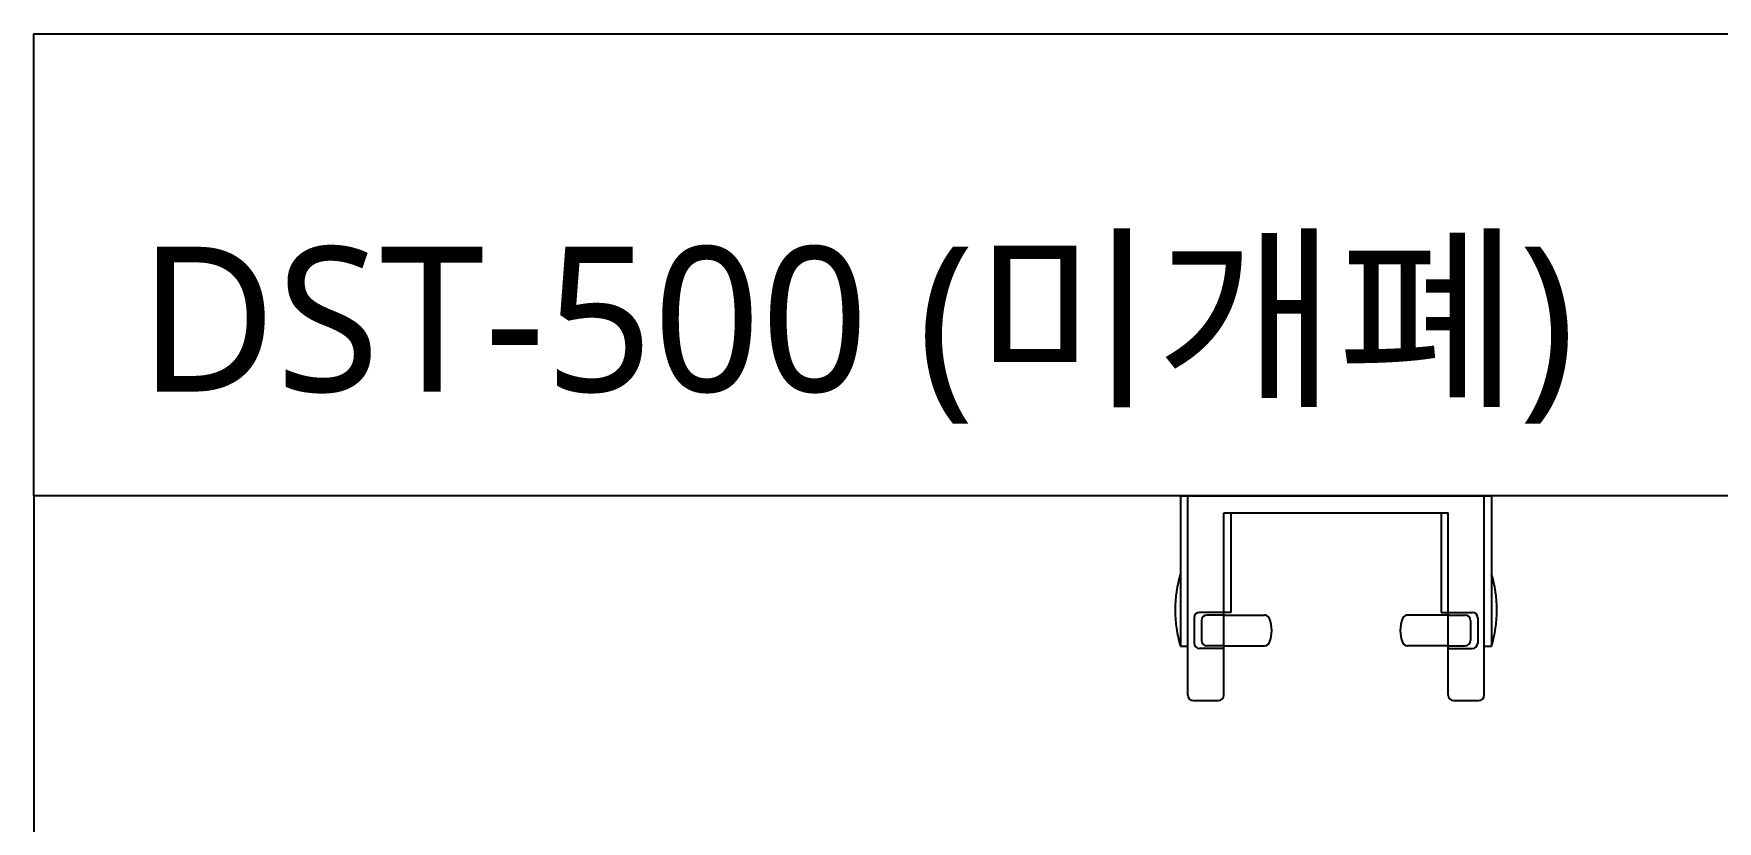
# Model space of a CAD drawing. Extents: x -4361 to 1554, y -156 to 2372.
# Drawn here: x -4229 to -3298, y 1937 to 2372 of the extents above; entities that cross this region are included whole.
import ezdxf

# ---------------------------------------------------------------- set-up
doc = ezdxf.new("R2010")
doc.units = 0
doc.header["$LTSCALE"] = 20
doc.header["$MEASUREMENT"] = 0
doc.layers.get('0').update_dxf_attribs({"linetype": 'CONTINUOUS'})
for name, color, linetype in [('3', 3, 'CONTINUOUS'), ('4', 4, 'CONTINUOUS'), ('6', 6, 'CONTINUOUS')]:
    doc.layers.add(name, color=color, linetype=linetype)
doc.styles.add('GHS', font='romans', dxfattribs={"bigfont": 'ghs'})

msp = doc.modelspace()

# ---------------------------------------------------------------- linework, layer by layer
at = {"layer": '3', "color": 7}
msp.add_lwpolyline([(-4229.15, 2116.35), (-4229.15, 2371.73), (-1594.01, 2371.73), (-1594.01, 191.32), (-2301.65, 191.32)], dxfattribs=at)
at = {"layer": '4'}
for p, q in [((-3595.15, 2116.35), (-3423.15, 2116.35)), ((-3595.15, 2116.35), (-3595.15, 2033.35)), ((-3591.15, 2006.35), (-3591.15, 2116.35)), ((-3427.15, 2006.35), (-3427.15, 2116.35)), ((-3423.15, 2116.35), (-3423.15, 2033.35)), ((-3571.15, 2107.05), (-3447.15, 2107.05)), ((-3571.15, 2006.35), (-3571.15, 2107.05)), ((-3567.38, 2107.05), (-3567.38, 2052.05)), ((-3450.92, 2107.05), (-3450.92, 2052.05)), ((-3447.15, 2006.35), (-3447.15, 2107.05)), ((-3587.53, 2049.05), (-3587.53, 2035.05)), ((-3571.15, 2052.05), (-3584.53, 2052.05)), ((-3571.15, 2050.55), (-3580.53, 2050.55)), ((-3567.38, 2052.05), (-3571.15, 2052.05)), ((-3571.15, 2050.55), (-3548.7, 2050.55)), ((-3447.15, 2050.55), (-3469.61, 2050.55)), ((-3450.92, 2052.05), (-3447.15, 2052.05)), ((-3447.15, 2052.05), (-3433.78, 2052.05)), ((-3447.15, 2050.55), (-3437.78, 2050.55)), ((-3430.78, 2049.05), (-3430.78, 2035.05)), ((-3583.53, 2047.55), (-3583.53, 2036.55)), ((-3434.78, 2047.55), (-3434.78, 2036.55)), ((-3595.15, 2033.35), (-3591.15, 2033.35)), ((-3571.15, 2032.05), (-3584.53, 2032.05)), ((-3571.15, 2033.55), (-3580.53, 2033.55)), ((-3571.15, 2033.55), (-3548.7, 2033.55)), ((-3447.15, 2033.55), (-3469.61, 2033.55)), ((-3447.15, 2033.55), (-3437.78, 2033.55)), ((-3447.15, 2032.05), (-3433.78, 2032.05)), ((-3427.15, 2033.35), (-3423.15, 2033.35)), ((-3588.15, 2003.35), (-3574.15, 2003.35)), ((-3444.15, 2003.35), (-3430.15, 2003.35))]:
    msp.add_line(p, q, dxfattribs=at)
for centre, radius, start, end in [((-3529.97, 2053.35), 68.18, 162.94091, 197.05909), ((-3488.33, 2053.35), 68.18, 342.94091, 17.05909), ((-3584.53, 2049.05), 3, 90, 180), ((-3580.53, 2047.55), 3, 90, 180), ((-3548.7, 2047.55), 3, 20.74303, 90), ((-3563.22, 2042.05), 18.53, 339.25697, 20.74303), ((-3455.08, 2042.05), 18.53, 159.25697, 200.74303), ((-3469.61, 2047.55), 3, 90, 159.25697), ((-3437.78, 2047.55), 3, 0, 90), ((-3433.78, 2049.05), 3, 0, 90), ((-3584.53, 2035.05), 3, 180, 270), ((-3580.53, 2036.55), 3, 180, 270), ((-3548.7, 2036.55), 3, 270, 339.25697), ((-3469.61, 2036.55), 3, 200.74303, 270), ((-3437.78, 2036.55), 3, 270, 0), ((-3433.78, 2035.05), 3, 270, 0), ((-3588.15, 2006.35), 3, 180, 270), ((-3574.15, 2006.35), 3, 270, 0), ((-3444.15, 2006.35), 3, 180, 270), ((-3430.15, 2006.35), 3, 270, 0)]:
    msp.add_arc(centre, radius, start, end, dxfattribs=at)
at = {"layer": '6'}
msp.add_lwpolyline([(-3229.15, 2116.35), (-4229.15, 2116.35), (-4229.15, 191.32), (-2301.65, 191.32), (-2301.65, 1216.32)], dxfattribs=at)

# ---------------------------------------------------------------- texts
at = {"insert": (-4171.13, 2254.02), "char_height": 80, "width": 1333.0235, "attachment_point": 1, "style": 'GHS'}
msp.add_mtext('{\\fNanumGothic|b0|i0|c0|p50;DST-\\fNanumGothic|b0|i0|c129|p50;500 (미개폐)}', dxfattribs=at)

doc.saveas('drawing.dxf')
